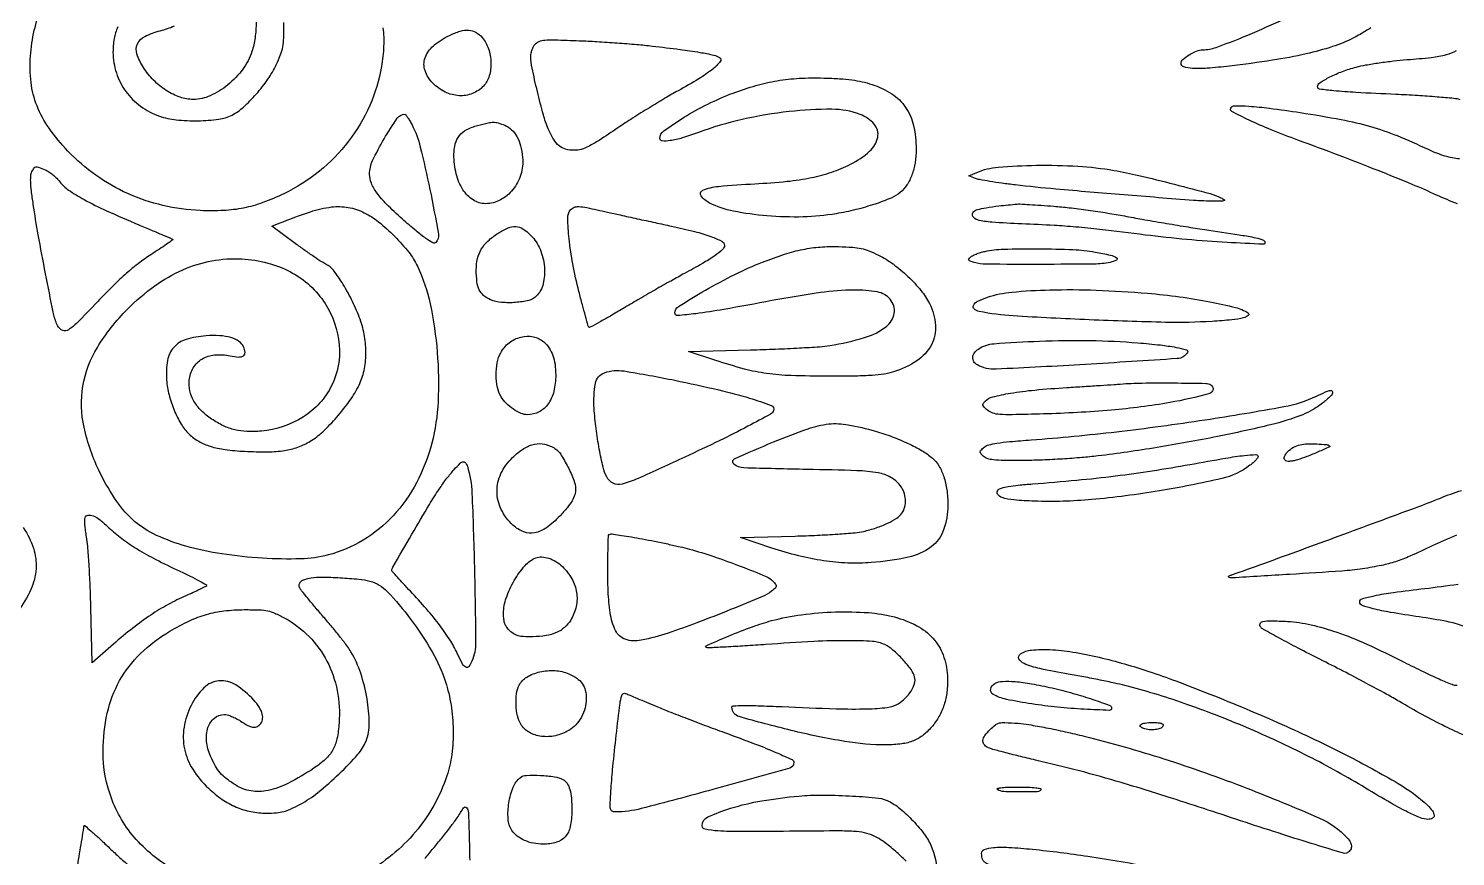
# Model space of a CAD drawing. Header units: inches. Extents: x 0 to 5940, y 0 to 4205.
# Drawn here: x 5513.54 to 5554.79, y 759.13 to 783.06 of the extents above; entities that cross this region are included whole.
import ezdxf

# ---------------------------------------------------------------- set-up
doc = ezdxf.new("R2010")
doc.units = ezdxf.units.IN
doc.header["$LTSCALE"] = 50
doc.header["$MEASUREMENT"] = 0
doc.layers.get('0').update_dxf_attribs({"color": 1})

# ---------------------------------------------------------------- blocks, each defined once
blk = doc.blocks.new('JACZ-COO-GE-001-CAR-LOGO-R00')
at = {"color": 8}
for points in [[(6795.17, 3149.34, 0.006628), (6687.48, 3223.39, 0.008177), (6585.07, 3289.43, 0.015344), (6502.35, 3337.42, 0.004765), (6375.2, 3404.5, 0.004941), (6242.78, 3471.12, 0.0103), (6138.07, 3519.85, -0.003782), (6111.38, 3531.85, -0.003657)], [(6256.98, 3167.7, -0.042407), (6257.25, 3160.35, -0.030142), (6256.36, 3152.15, -0.062019), (6251.62, 3136.38, -0.059513), (6243.1, 3122.02, -0.058902), (6231.35, 3109.94, -0.058405), (6217.07, 3100.89, -0.024682), (6208.53, 3097.3, -0.037784), (6200.8, 3095.12, -0.03738), (6192.77, 3094.13, -0.023504), (6183.3, 3094.11, -0.045944), (6168.28, 3096.18, -0.048488), (6154.17, 3100.94, -0.048776), (6141.32, 3108.31, -0.047575), (6130.01, 3118.07, -0.037655), (6122.45, 3127.28, -0.059096), (6117.59, 3136.29, -0.062974), (6115.17, 3145.75, -0.050183), (6114.91, 3156.29, -0.036997), (6116.48, 3166.73, -0.047494), (6119.53, 3175.96, -0.048666)], [(6205.84, 3170, -0.033709), (6205.43, 3163.67, -0.047221), (6204.16, 3158.16, -0.079222), (6200.47, 3151.04, -0.062367), (6194.47, 3144.75, -0.064753), (6187.4, 3140.36, -0.106927), (6180.55, 3138.88, -0.085052), (6175.23, 3139.79, -0.057279), (6169.68, 3142.5, -0.05401), (6164.55, 3146.62, -0.05544), (6160.46, 3151.71, -0.060442), (6157.84, 3157.21, -0.190111), (6158.05, 3161.22, -0.174394), (6160.99, 3164.24, -0.049653), (6167.23, 3166.54, 0.038295), (6172.91, 3168.49, 0.134356)], [(6150.11, 3168.07, 0.063055), (6148.65, 3163.36, 0.04583), (6148.19, 3157.88, 0.076861), (6149.55, 3149.56, 0.078707), (6153.35, 3142.12, 0.07803), (6159.3, 3136.17, 0.073695), (6166.9, 3132.18, 0.058124), (6173.66, 3130.67, 0.029445), (6182.39, 3130.28, 0.028816), (6190.78, 3130.89, 0.089259), (6196.17, 3132.6, 0.062528), (6200.75, 3135.81, 0.028635), (6205.87, 3141.01, 0.028285), (6210.6, 3147.04, 0.041142), (6213.98, 3152.88, 0.018467), (6215.73, 3156.93, 0.047553), (6216.59, 3160, 0.037057), (6216.97, 3163.59, 0.007804), (6217.07, 3169.9, 0.007734)], [(6689.96, 3096.82, -0.016873), (6681.54, 3100.34, 0.009432), (6671.63, 3104.66, 0.003793), (6657.94, 3110.21, 0.003547), (6642.19, 3116.31, 0.003109), (6625.65, 3122.47, -0.008643), (6614.79, 3126.66, -0.014938), (6605.94, 3130.55, -0.008849), (6599.01, 3134.01, -0.409406), (6598.57, 3135.38, -0.283292), (6600.11, 3136.33, -0.016622), (6605.85, 3136.16, -0.016608), (6614.17, 3135.35, -0.005221), (6626.57, 3133.6, -0.009055), (6643.11, 3130.77, -0.023215), (6654.92, 3127.96, -0.026246), (6665.56, 3124.29, -0.014819), (6678.05, 3118.8, 0.01806), (6681.42, 3117.34, 0.021377), (6684.71, 3116.22, 0.022965), (6687.83, 3115.45, 0.030609), (6690.73, 3115.06, 0.014325)], [(6691.02, 3138.78, 0.044108), (6688.44, 3139.26, 0.003821), (6681.77, 3139.85, 0.005007), (6673.78, 3140.42, 0.003867), (6665.07, 3140.88, -0.002123), (6648.96, 3141.68, -0.010921), (6640.05, 3142.35, -0.010571), (6634.38, 3143.03, -0.373848), (6633.57, 3143.96, -0.254677), (6634.46, 3145.6, -0.025106), (6638.49, 3147.92, -0.028857), (6643.6, 3150.17, -0.026324), (6649.09, 3151.9, -0.018936), (6653.02, 3152.76, -0.007813), (6658.4, 3153.63, -0.007717), (6664.2, 3154.39, -0.00984), (6669.57, 3154.9, 0.00917), (6679.45, 3155.82, 0.03636), (6685.45, 3156.94, 0.059306), (6689.56, 3158.56, 0.072976)], [(6655.05, 3167.71, -0.004165), (6650.74, 3165.09, -0.017264), (6648.07, 3163.63, -0.038772), (6639.57, 3160.14, -0.022424), (6628.9, 3157.21, -0.017703), (6615.42, 3154.66, -0.008656), (6598.09, 3152.31, -0.009593), (6588.99, 3151.41, -0.034185), (6583.15, 3151.35, -0.060266), (6579.64, 3151.98, -0.329243), (6578.57, 3153.44, -0.217258), (6579.26, 3154.96, -0.039356), (6581.82, 3156.85, -0.041832), (6584.82, 3158.38, -0.097508), (6587.28, 3158.87, 0.08636), (6592.65, 3159.82, 0.011117), (6603.57, 3164.04, 0.010012), (6618.65, 3170.6, 0.003649)], [(6112.05, 2966.39, -0.069671), (6116.13, 2958.07, -0.095931), (6117.17, 2949.82, -0.090658), (6115.07, 2941.44, -0.056145), (6109.84, 2932.7, -0.034486)], [(6692.96, 2882.54, -0.00741), (6684.89, 2886.35, -0.010793), (6675.74, 2891.08, -0.009987), (6666.57, 2896.31, 0.009837), (6661.45, 2899.24, 0.002654), (6653.23, 2903.67, 0.002686), (6643.84, 2908.6, 0.002781), (6634.5, 2913.37, -0.002979), (6625.75, 2917.84, -0.004461), (6618.18, 2921.86, -0.001935), (6611.76, 2925.37, -0.093704), (6610.63, 2926.3, -0.272735), (6610.42, 2927.66, -0.251956), (6611.5, 2928.58, -0.058943), (6614.84, 2928.89, -0.0095), (6621.39, 2928.61, -0.039476), (6630.95, 2927.25, -0.028849), (6641.27, 2924.3, -0.022848), (6653.35, 2919.47, -0.010898), (6668.42, 2912.21, 0.005249), (6676.15, 2908.38, 0.009426), (6682.59, 2905.42, 0.00776), (6687.72, 2903.28, 0.095464), (6689.79, 2902.88, 0.069622)], [(6692.27, 2926.67, 0.046063), (6685.76, 2928.54, 0.010711), (6674.54, 2930.44, -0.004884), (6662.92, 2932.27, -0.019654), (6655.89, 2933.73, -0.02581), (6651.52, 2935.06, -0.315729), (6650.57, 2936.42, -0.330311), (6651.56, 2937.75, -0.022357), (6656.4, 2938.98, -0.018143), (6664.1, 2940.3, -0.004517), (6676.76, 2941.87, 0.007676), (6690.18, 2943.63, 0.039667)], [(6689.53, 2963.32, 0.014762), (6679.72, 2959.01, -0.006859), (6670.78, 2954.9, -0.024929), (6664.94, 2952.66, -0.029061), (6659.37, 2951.19, -0.011951), (6651.69, 2949.82, -0.02111), (6643.37, 2948.9, -0.001874), (6622.32, 2947.54, -0.000322), (6598.99, 2946.13, -0.1791), (6597.68, 2946.53, -0.365838), (6597.64, 2946.69, -0.108334), (6597.81, 2946.88, -0.056057), (6598.17, 2947.1, -0.026454), (6598.68, 2947.31, 0.005469), (6611.9, 2951.96, 0.000595), (6642.22, 2963.07, 0.000472), (6673.03, 2974.42, 0.008059), (6683.08, 2978.32, -0.017873), (6691.48, 2981.39, -0.049984)], [(6175.43, 2827.13, -0.088378), (6158.41, 2839.81, -0.096679), (6147.85, 2856.61, -0.093112), (6144.19, 2876.38, -0.054138), (6145.9, 2891.69, -0.072403), (6150.87, 2904.75, -0.073837), (6159.26, 2915.65, -0.059108), (6171.07, 2924.63, -0.022263), (6179.02, 2928.84, -0.039921), (6185.93, 2931.46, -0.042049), (6192.91, 2932.87, -0.027978), (6201.07, 2933.35, -0.007875), (6207.26, 2933.27, -0.044163), (6210.54, 2932.88, -0.055853), (6213.36, 2931.96, -0.017144), (6217.38, 2929.96, -0.074502), (6227.19, 2922.57, -0.074694), (6234.39, 2912.64, -0.072532), (6238.51, 2900.76, -0.064363), (6239.29, 2887.69, -0.033807), (6238.43, 2881.35, -0.076674), (6236.74, 2876.83, -0.079833), (6233.82, 2873.14, -0.039131), (6229.09, 2869.44, -0.027098), (6218.85, 2863.41, -0.067165), (6210.67, 2860.49, -0.093356), (6203.77, 2860.33, -0.102071), (6197.52, 2862.73, -0.021464), (6193.82, 2865.33, -0.050554), (6191.37, 2867.64, -0.05138), (6189.46, 2870.37, -0.022816), (6187.5, 2874.31, -0.077456), (6185.89, 2880.3, -0.106081), (6186.47, 2885.83, -0.138014), (6189.04, 2889.67, -0.178544), (6192.98, 2891.13, -0.069798), (6194.26, 2890.95, -0.025273), (6195.99, 2890.36, -0.024483), (6197.85, 2889.51, -0.026727), (6199.56, 2888.5, 0.019988), (6202.49, 2886.73, 0.081222), (6204.45, 2886.03, 0.136722), (6205.97, 2886.17, 0.105985), (6207.37, 2887.08, 0.144984), (6208.39, 2888.95, 0.114452), (6208.34, 2891.27, 0.081884), (6207.17, 2893.97, 0.040411), (6204.89, 2896.95, 0.069157), (6197.65, 2903.02, 0.162567), (6190.88, 2904.66, 0.175083), (6184.82, 2901.87, 0.082524), (6179.69, 2894.81, 0.074612), (6176.81, 2885.95, 0.092927), (6176.98, 2877.31, 0.089525), (6180.31, 2869.08, 0.064212), (6186.64, 2861.41, 0.037218), (6192.2, 2856.94, 0.049897), (6197.86, 2853.82, 0.052637), (6203.77, 2852, 0.04909), (6210.07, 2851.4, 0.017459), (6214.11, 2851.55, 0.045444), (6216.98, 2852.02, 0.044157), (6219.76, 2853.01, 0.015726), (6223.54, 2854.9, 0.046662), (6230.78, 2859.71, 0.021216), (6239.32, 2867.25, 0.019365), (6246.9, 2875.11, 0.09113), (6250.15, 2880.44, 0.094059), (6251.43, 2887.62, 0.03928), (6250.56, 2897.45, 0.038353), (6248, 2907.71, 0.052291), (6244.08, 2916.38, 0.028362), (6242.65, 2918.53, 0.005892), (6239.88, 2922.14, 0.00617), (6236.55, 2926.26, 0.005788), (6233.06, 2930.38, -0.002848), (6229.67, 2934.33, -0.003904), (6226.68, 2937.92, -0.002543), (6224.2, 2940.97, -0.045589), (6223.5, 2942.02, -0.152812), (6223.23, 2943.43, -0.181724), (6223.84, 2944.63, -0.107274), (6225.45, 2945.56, -0.037187), (6228.07, 2946.2, -0.046287), (6232.27, 2946.5, -0.009368), (6239.75, 2946.2, -0.009736), (6247.24, 2945.62, -0.040011), (6251.71, 2944.82, -0.139779), (6258.71, 2940.67, -0.028519), (6268.1, 2929.55, -0.030823), (6276.76, 2916.4, -0.051046), (6282.16, 2904.27, -0.040704), (6284.39, 2894.96, -0.03479), (6285.24, 2884.9, -0.035448), (6284.69, 2875.05, -0.048212), (6282.72, 2866.38, -0.096082), (6270.08, 2843.84, -0.090841), (6249.72, 2827.14, -0.089402)], [(6467.74, 2832.04, 0.015458), (6463.44, 2836.06, 0.02196), (6458.66, 2839.9, 0.049905), (6454.68, 2842.25, 0.056777), (6451, 2843.46, 0.038241), (6446.62, 2844.04, 0.014751), (6439.26, 2844.21, 0.00132), (6420.77, 2844.06, -0.002239), (6401.28, 2843.94, -0.016392), (6391.96, 2844.22, -0.029866), (6386.76, 2844.87, -0.361556), (6385.57, 2846.3, -0.292689), (6387.83, 2849.83, -0.033558), (6397.05, 2853.35, -0.032097), (6409.65, 2856.35, -0.020607), (6424.57, 2858.27, -0.022464), (6433.62, 2858.65, -0.011939), (6444.83, 2858.35, -0.009225), (6455.43, 2857.61, -0.077505), (6460.07, 2856.47, -0.07097), (6464.62, 2853.75, -0.028731), (6469.97, 2848.88, -0.028871), (6474.8, 2843.35, -0.060629), (6477.72, 2838.46, -0.106015), (6480.17, 2826.8, -0.109129)], [(6273.85, 2833.05, -0.002018), (6277.26, 2837.19, 0.004809), (6280.67, 2841.36, 0.005281), (6283.88, 2845.47, 0.004946), (6286.56, 2849.04, 0.026402), (6287.9, 2851.07, -0.010508), (6289.14, 2853.11, -0.10697), (6289.83, 2853.81, -0.321964), (6290.4, 2853.78, -0.097596), (6291, 2853.08, -0.118768), (6291.39, 2851.69, -0.001661), (6291.69, 2842.89, -0.004451), (6291.91, 2832.5, -0.00271)], [(6133.25, 2826.17, 0.000491), (6134.96, 2836.46, 0.000082), (6136.46, 2845.56, 0.028916), (6136.53, 2846.25, -0.62122), (6136.79, 2846.37, -0.003506), (6139.43, 2844.11, -0.00812), (6142.59, 2841.28, -0.004565), (6146.33, 2837.75, 0.006896), (6150.43, 2833.92, 0.006711), (6154.67, 2830.18, 0.006641)]]:
    blk.add_lwpolyline(points, format="xyb", dxfattribs=at)
for points in [[(6296.94, 3163.85, -0.093772), (6299.5, 3159.3, -0.074865), (6300.49, 3153.74, -0.077686), (6299.79, 3148.35, -0.118215), (6297.46, 3144.26, -0.11117), (6293.01, 3141.25, -0.108403), (6287.64, 3140.39, -0.10022), (6282.08, 3141.86, -0.082102), (6277.06, 3145.45, -0.11322), (6273.92, 3150.47, -0.1689), (6273.92, 3155.6, -0.134515), (6277.27, 3160.47, -0.062512), (6283.76, 3164.69, -0.03887), (6288.1, 3166.39, -0.090111), (6291.57, 3166.8, -0.114026), (6294.43, 3165.94, -0.088645)], [(6365.57, 3160.39, -0.003771), (6376.7, 3159.03, -0.00995), (6384.64, 3157.84, -0.010375), (6390.31, 3156.75, -0.09423), (6392.62, 3155.78, -0.444121), (6392.87, 3154.11, -0.0521), (6389.85, 3151.12, -0.032108), (6384.23, 3147.19, -0.011909), (6375.87, 3142.36, 0.009056), (6370.78, 3139.46, 0.00425), (6364.3, 3135.54, 0.00421), (6357.58, 3131.32, 0.005902), (6351.65, 3127.42, -0.004423), (6344.02, 3122.38, -0.02542), (6339.83, 3119.96, -0.048937), (6336.84, 3118.77, -0.069642), (6334, 3118.38, -0.065632), (6330.54, 3118.84, -0.108674), (6327.93, 3120.19, -0.086884), (6325.76, 3122.75, -0.030691), (6323.58, 3127.07, -0.034109), (6321.6, 3132.71, -0.008673), (6319.18, 3142.09, -0.007706), (6317.08, 3151.49, -0.050356), (6316.58, 3156.3, -0.050823), (6316.7, 3157.56, -0.035643), (6317.09, 3158.94, -0.036078), (6317.65, 3160.22, -0.060528), (6318.32, 3161.18, -0.121677), (6319.9, 3162.27, -0.070496), (6322.17, 3162.77, -0.026046), (6326.2, 3162.86, -0.002467), (6336.07, 3162.54, -0.005268), (6343.18, 3162.2, -0.003487), (6351.34, 3161.66, -0.003509), (6359.25, 3161.03, -0.006808)], [(6454.07, 3144.91, -0.067913), (6462.02, 3141.11, -0.098287), (6467.56, 3135.67, -0.093844), (6470.76, 3128.32, -0.057157), (6471.79, 3118.88, -0.037006), (6471.36, 3113.36, -0.049232), (6470.11, 3108.5, -0.055373), (6468.1, 3104.46, -0.075227), (6465.42, 3101.41, -0.07574), (6461.76, 3099.17, -0.019265), (6455.24, 3096.73, -0.019261), (6447.51, 3094.49, -0.018814), (6439.57, 3092.84, -0.03558), (6426.25, 3091.55, -0.027511), (6411.66, 3091.98, -0.028109), (6398.19, 3093.88, -0.065553), (6388.57, 3097.16, -0.12272), (6385.19, 3100.02, -0.480954), (6385.83, 3102.28, -0.078241), (6392.18, 3103.87, -0.009135), (6406.83, 3104.91, 0.011761), (6419.78, 3105.89, 0.025454), (6429.64, 3107.38, 0.031665), (6437.79, 3109.59, 0.034925), (6445.33, 3112.76, 0.063581), (6453.05, 3117.98, 0.166322), (6456.33, 3123.71, 0.233834), (6454.9, 3128.92, 0.120542), (6449.19, 3132.84, 0.090224), (6437.9, 3134.92, 0.028409), (6420.68, 3133.98, 0.02799), (6401.68, 3130.77, 0.032254), (6384.07, 3125.56, -0.014248), (6377.59, 3123.38, -0.035594), (6372.72, 3122.27, -0.05517), (6369.53, 3122.14, -0.394569), (6368.57, 3123.17, -0.2406), (6370.13, 3126.22, -0.017932), (6378.12, 3131.57, -0.023755), (6387.88, 3137, -0.024113), (6398.07, 3141.44, -0.021503), (6407.23, 3144.48, -0.028176), (6415.83, 3146.41, -0.027851), (6424.67, 3147.38, -0.020269), (6434.57, 3147.5, -0.008182), (6440.98, 3147.22, -0.017866), (6445.88, 3146.74, -0.021958), (6450.03, 3146.01, -0.022515)], [(6268.67, 3128.69, -0.057062), (6272.02, 3119.71, -0.010851), (6275.87, 3102.65, -0.004992), (6279.35, 3084.64, -0.246246), (6278.29, 3081.27, -0.333097), (6277.12, 3081.1, -0.027201), (6274.3, 3082.85, -0.022265), (6270.33, 3085.89, -0.006986), (6264.66, 3090.79, -0.014513), (6258.44, 3096.65, -0.039442), (6254.52, 3101.24, -0.057506), (6252.31, 3105.15, -0.101012), (6251.58, 3108.78, -0.109399), (6252.81, 3114.23, -0.022809), (6257.42, 3122.97, -0.017595), (6262.71, 3131.28, -0.247217), (6265.74, 3132.88, -0.22722), (6266.15, 3132.68, -0.016689), (6266.92, 3131.65, -0.020627), (6267.79, 3130.3, -0.014026)], [(6306.04, 3128.46, -0.089617), (6308.81, 3126.66, -0.077759), (6310.94, 3123.93, -0.064844), (6312.41, 3120.22, -0.038388), (6313.23, 3115.52, -0.09669), (6312.55, 3108.67, -0.096448), (6309.35, 3102.57, -0.10205), (6304.28, 3098.37, -0.122722), (6298.29, 3096.88, -0.14629), (6293.31, 3098.37, -0.105124), (6289.19, 3102.52, -0.084511), (6286.48, 3108.89, -0.058456), (6285.57, 3116.69, -0.06322), (6286.12, 3121.06, -0.107989), (6287.77, 3124.32, -0.103032), (6290.7, 3126.7, -0.053824), (6295.1, 3128.41, -0.008657), (6299.31, 3129.46, -0.055889), (6301.47, 3129.71, -0.076425), (6303.35, 3129.43, -0.023736)], [(6120.87, 3110.53, -0.04836), (6122.3, 3109.76, -0.024742), (6123.94, 3108.54, -0.024333), (6125.52, 3107.11, -0.033479), (6126.78, 3105.67, 0.081496), (6130.26, 3102.38, 0.024078), (6136.55, 3098.56, 0.018069), (6145.64, 3094.04, 0.006954), (6158.55, 3088.41, -0.000909), (6163.74, 3086.22, -0.001463), (6168.15, 3084.33, -0.000228), (6172.06, 3082.65, -0.094643), (6172.3, 3082.48, -0.465591), (6172.28, 3082.29, -0.001166), (6169.8, 3080.56, -0.005329), (6166.91, 3078.59, -0.003162), (6163.42, 3076.3, 0.018887), (6158.42, 3072.78, 0.017875), (6153.6, 3068.83, 0.014941), (6148.36, 3063.94, 0.007516), (6142.04, 3057.48, -0.005883), (6133.43, 3048.62, -0.074223), (6129.71, 3045.85, -0.295608), (6127.37, 3046.05, -0.136334), (6125.46, 3048.6, -0.042238), (6124.1, 3053.22, -0.002136), (6121.02, 3068.62, -0.003839), (6118.07, 3084.35, -0.008078), (6116.07, 3096.61, -0.006094), (6115.33, 3102.12, -0.020292), (6115.03, 3105.76, -0.02998), (6115.08, 3108.27, -0.103263), (6115.54, 3109.81, -0.029099), (6116.45, 3111.3, -0.210653), (6117.15, 3111.73, -0.124809), (6118.14, 3111.62, -0.00792)], [(6551.49, 3110.29, -0.014758), (6561.49, 3108.26, -0.005027), (6575.87, 3104.73, -0.002894), (6590.29, 3100.96, -0.056218), (6594.57, 3099.28, -0.017171), (6596, 3098.46, -0.575965), (6595.99, 3098.14, -0.119687), (6595.31, 3097.96, -0.002945), (6592.05, 3097.92, -0.021196), (6583.51, 3098.21, -0.001051), (6555.47, 3100.43, -0.001757), (6528.07, 3102.75, -0.007444), (6511.69, 3104.44, -0.00501), (6506.38, 3105.12, -0.006315), (6501.47, 3105.87, -0.005109), (6497.38, 3106.58, -0.049348), (6495.69, 3107.07), (6493.07, 3108.12), (6496.25, 3109.48, -0.080011), (6504.82, 3111.59, -0.016927), (6520.24, 3112.34, -0.018512), (6536.99, 3111.97, -0.027952)], [(6249.46, 3093.25, -0.054392), (6255.22, 3089.54, -0.027359), (6261.65, 3083.74, -0.027349), (6267.37, 3077.31, -0.057685), (6270.9, 3071.65, -0.058571), (6276.01, 3056.49, -0.031909), (6278.83, 3037.02, -0.031767), (6279.16, 3017.09, -0.052214), (6276.63, 3000.44, -0.056554), (6270.45, 2984.45, -0.066577), (6261.1, 2971.19, -0.069869), (6249.03, 2961.35, -0.07254), (6234.87, 2955.37, -0.056965), (6223.83, 2953.8, -0.02231), (6208.44, 2954.07, -0.02215), (6192.06, 2955.82, -0.030423), (6177.59, 2958.93, -0.039808), (6165.74, 2963.27, -0.068715), (6156.91, 2968.92, -0.066527), (6149.76, 2976.88, -0.035037), (6143.03, 2988.38, -0.059881), (6136.52, 3006.8, -0.0966), (6136.07, 3023.38, -0.096185), (6141.89, 3038.96, -0.058941), (6154.05, 3054.42, -0.039617), (6165.02, 3063.8, -0.053617), (6176.33, 3070.29, -0.057994), (6188.01, 3073.87, -0.059801), (6200.07, 3074.63, -0.049265), (6210.52, 3072.99, -0.059422), (6219.76, 3069.38, -0.062447), (6227.53, 3063.88, -0.064183), (6233.62, 3056.68, -0.121445), (6239.36, 3040.04, -0.139087), (6236.25, 3023.54, -0.137634), (6224.9, 3011.01, -0.117943), (6208, 3005.29, -0.031235), (6202.16, 3005.12, -0.051075), (6197.27, 3005.78, -0.052691), (6192.71, 3007.41, -0.035841), (6187.93, 3010.14, -0.04758), (6183.76, 3013.56, -0.066474), (6180.81, 3017.38, -0.074222), (6179.19, 3021.49, -0.08168), (6178.92, 3025.75, -0.106794), (6180.54, 3030.78, -0.127958), (6184.03, 3034.32, -0.113808), (6189.15, 3035.97, -0.072819), (6195.42, 3035.58, 0.03585), (6198.84, 3035.12, 0.16658), (6200.74, 3035.64, 0.269118), (6201.39, 3037, 0.087598), (6200.81, 3039.25, 0.141446), (6198.94, 3041.43, 0.074703), (6195.69, 3042.93, 0.056857), (6191.21, 3043.7, 0.031811), (6185.67, 3043.65, 0.0551), (6177.64, 3042.18, 0.138798), (6172.67, 3039.01, 0.142005), (6170.17, 3033.77, 0.058743), (6169.8, 3025.84, 0.044984), (6170.78, 3019.85, 0.036098), (6172.86, 3013.65, 0.037163), (6175.68, 3008.09, 0.064304), (6178.91, 3004.03, 0.063943), (6182.75, 3001.16, 0.053718), (6187.41, 2999.15, 0.042346), (6193.37, 2997.85, 0.019972), (6201.23, 2997.14, 0.014054), (6210.59, 2996.93, 0.036571), (6217.31, 2997.46, 0.048318), (6222.68, 2998.82, 0.048881), (6227.67, 3001.19, 0.054045), (6232.69, 3004.99, 0.024687), (6238.39, 3010.92, 0.024609), (6243.64, 3017.6, 0.040217), (6247.32, 3023.79, 0.062565), (6249.33, 3029.63, 0.047647), (6250.09, 3036.36, 0.045588), (6249.56, 3043.43, 0.045548), (6247.75, 3050.3, 0.026346), (6244.73, 3057.42, 0.02463), (6240.92, 3064.36, 0.023313), (6237.04, 3070.04, 0.120106), (6234.11, 3072.44, -0.031481), (6232.39, 3073.4, -0.005093), (6229.2, 3075.51, -0.005604), (6225.48, 3078.08, -0.004902), (6221.65, 3080.85), (6212.23, 3087.8), (6215.15, 3088.98, -0.01475), (6227.72, 3093.61, -0.050083), (6236.23, 3095.55, -0.074643), (6242.97, 3095.38, -0.072161)], [(6347.39, 3093.48, 0.001227), (6352.55, 3092.33, 0.000537), (6359.39, 3090.84, 0.000532), (6366.66, 3089.26, 0.000712), (6373.26, 3087.85, -0.009929), (6382.54, 3085.69, -0.025383), (6389.14, 3083.65, -0.029753), (6393.54, 3081.74, -0.282552), (6394.57, 3080.07, -0.216347), (6393.83, 3078.43, -0.026446), (6390.65, 3075.93, -0.022259), (6385.74, 3072.8, -0.008082), (6378.53, 3068.79, 0.00442), (6373.19, 3065.87, 0.002251), (6366.52, 3062.11, 0.002236), (6359.69, 3058.17, 0.003348), (6353.75, 3054.67, -0.003978), (6348.61, 3051.64, -0.006522), (6344.21, 3049.16, -0.001753), (6340.38, 3047.1, -0.330513), (6339.96, 3047.16, -0.127678), (6339.7, 3047.59, -0.000986), (6338.58, 3051.57, -0.003552), (6337.33, 3056.16, -0.002264), (6335.93, 3061.51, -0.015687), (6333.46, 3072.61, -0.021262), (6331.98, 3082.77, -0.018385), (6331.43, 3091.1, -0.182394), (6332.55, 3094.36, -0.125173), (6334.01, 3095.42, -0.110281), (6335.87, 3095.72, -0.037349), (6339.11, 3095.29, -0.003105)], [(6527.29, 3095.87, -0.010029), (6533.45, 3095.27, -0.005194), (6541.11, 3094.29, -0.005161), (6548.98, 3093.13, -0.00781), (6555.79, 3091.94, 0.003459), (6562.86, 3090.63, 0.001878), (6571.58, 3089.13, 0.00187), (6580.45, 3087.66, 0.002959), (6588.07, 3086.47, -0.001198), (6601.95, 3084.37, -0.011579), (6607.82, 3083.32, -0.023211), (6611.05, 3082.51, -0.183272), (6612.25, 3081.59, -0.601694), (6611.64, 3080.55, -0.003259), (6597.12, 3081.26, -0.008949), (6580.92, 3082.45, -0.007888), (6564.07, 3084.26, 0.001189), (6545.75, 3086.47, 0.006954), (6536.09, 3087.48, 0.008912), (6527.44, 3088.11, 0.002758), (6514.39, 3088.75, -0.006225), (6502.3, 3089.42, -0.044375), (6496.52, 3090.34, -0.204621), (6494.64, 3091.76, -0.337827), (6494.9, 3093.63, -0.134941), (6496.41, 3094.49, -0.01873), (6499.96, 3095.26, -0.01582), (6505.11, 3095.99, -0.005506), (6512.57, 3096.74, -0.035646), (6513.62, 3096.76, -0.001382), (6517.51, 3096.54, -0.002458), (6522.12, 3096.24, -0.001731)], [(6316.57, 3084.12, -0.098983), (6320.26, 3078.58, -0.075536), (6322, 3071.48, -0.079696), (6321.51, 3064.58, -0.140022), (6318.76, 3059.62, -0.137843), (6315.74, 3057.93, -0.040338), (6310.43, 3057.09, -0.040966), (6304.75, 3057.12, -0.077209), (6300.31, 3058.21, -0.074451), (6297.54, 3059.89, -0.108197), (6295.79, 3062.14, -0.082731), (6294.85, 3065.37, -0.029308), (6294.57, 3070.19, -0.055541), (6295.08, 3074.74, -0.077924), (6296.59, 3078.54, -0.073769), (6299.26, 3081.83, -0.044368), (6303.26, 3084.9, -0.036433), (6307.46, 3087.15, -0.120142), (6310.53, 3087.71, -0.133199), (6313.33, 3086.77, -0.049278)], [(6456.68, 3076.15, -0.045549), (6462.5, 3072.59, -0.030036), (6468.51, 3067.53, -0.030312), (6473.74, 3061.92, -0.055285), (6477.17, 3056.68, -0.099645), (6479.59, 3047.93, -0.140095), (6477.94, 3040.04, -0.125435), (6472.14, 3033.62, -0.071676), (6462.63, 3029.1, -0.037395), (6458.83, 3028.23, -0.021229), (6454.13, 3027.72, -0.01316), (6447.44, 3027.45, -0.003349), (6436.57, 3027.38, -0.008025), (6421.45, 3027.62, -0.02672), (6411.56, 3028.47, -0.030989), (6402.6, 3030.29, -0.013878), (6391.07, 3033.74), (6380.07, 3037.37), (6405.07, 3037.99, 0.00351), (6415.15, 3038.31, 0.004026), (6424.78, 3038.77, 0.003634), (6432.94, 3039.28, 0.022986), (6437.07, 3039.76, 0.031672), (6451.04, 3042.95, 0.091925), (6459.84, 3047.44, 0.19453), (6462.96, 3052.73, 0.218058), (6461.32, 3058.38, 0.171362), (6456.19, 3061.31, 0.048127), (6446.86, 3062.1, 0.032523), (6433.23, 3061.05, 0.011113), (6413.66, 3057.82, -0.002696), (6394.28, 3054.27, -0.012412), (6382.99, 3052.56, -0.012548), (6375.7, 3051.82, -0.436556), (6374.57, 3052.87, -0.259069), (6376.01, 3055.47, -0.008016), (6386.87, 3061.99, -0.015882), (6398.78, 3068.39, -0.021729), (6409.91, 3073.33, -0.015065), (6418.8, 3076.52, -0.028203), (6426.19, 3078.46, -0.031655), (6433.15, 3079.43, -0.02594), (6440.65, 3079.6, -0.010105), (6446.18, 3079.33, -0.035704), (6449.7, 3078.83, -0.042433), (6452.79, 3077.88, -0.018912)], [(6543.96, 3077.4, -0.010417), (6550.1, 3076.17, -0.097764), (6552.56, 3075.1, -0.566932), (6552.49, 3074.12, -0.068064), (6549.95, 3073.24, -0.047195), (6543.46, 3072.55, -0.002346), (6522.01, 3072.44, -0.001809), (6500.12, 3072.49, -0.066327), (6495.16, 3073.19, -0.01569), (6493.58, 3073.68, -0.159125), (6493.04, 3074.09, -0.307251), (6493.03, 3074.59, -0.054019), (6493.66, 3075.35, -0.077184), (6494.5, 3075.94, -0.02089), (6495.98, 3076.6, -0.020627), (6497.74, 3077.21, -0.020076), (6499.57, 3077.69, -0.046896), (6506.94, 3078.58, -0.008162), (6520.98, 3078.72, -0.008948), (6535.13, 3078.37, -0.033546)], [(6565.07, 3060.8, -0.012989), (6577.9, 3059.4, -0.014482), (6590.18, 3057.38, -0.013377), (6600.49, 3055.08, -0.079735), (6605.54, 3052.92, -0.500815), (6605.62, 3051.85, -0.122066), (6603.76, 3050.89, -0.034558), (6598.97, 3050.09, -0.008653), (6591.07, 3049.47, -0.02095), (6572.33, 3049.09, -0.005161), (6541.55, 3050.09, -0.004237), (6510.87, 3051.67, -0.036382), (6497.26, 3053.48, -0.117582), (6495.13, 3054.48, -0.371054), (6494.86, 3055.91, -0.148295), (6496.67, 3057.6, -0.034198), (6500.57, 3059.21, -0.05728), (6510.38, 3061.27, -0.016967), (6525.72, 3062.17, -0.015578), (6544.32, 3062.05, -0.011196)], [(6321.8, 3041.17, -0.060099), (6323.97, 3038.67, -0.062626), (6325.45, 3035.76, -0.05462), (6326.29, 3032.24, -0.031682), (6326.57, 3027.89, -0.057776), (6325.8, 3021.29, -0.096235), (6323.52, 3016.2, -0.118348), (6319.9, 3013.02, -0.122276), (6315.27, 3011.88, -0.101166), (6312.63, 3012.43, -0.04737), (6309.55, 3014.11, -0.045824), (6306.66, 3016.47, -0.061522), (6304.56, 3019.12, -0.086598), (6303.08, 3022.89, -0.048173), (6302.56, 3027.81, -0.047831), (6302.99, 3032.81, -0.077792), (6304.4, 3036.82, -0.105176), (6307.8, 3040.85, -0.103873), (6312.57, 3043.16, -0.110965), (6317.6, 3043.28, -0.135538)], [(6561.17, 3040.84, -0.007515), (6570.22, 3039.97, -0.02059), (6576.57, 3039.01, -0.023956), (6580.72, 3037.99, -0.494147), (6581.11, 3036.95, -0.241863), (6577.04, 3034.49, -0.00214), (6540.04, 3032.13, -0.003223), (6503.99, 3030.22, -0.135303), (6496.5, 3031.91, -0.130224), (6495.1, 3033.22, -0.155865), (6494.65, 3034.96, -0.138648), (6495.29, 3036.8, -0.095946), (6496.87, 3038.34, -0.126772), (6503.13, 3040.47, -0.009196), (6521.51, 3041.52, -0.013581), (6541.94, 3041.76, -0.016221)], [(6374.57, 3025.75, -0.006381), (6392.25, 3021.9, -0.017067), (6404.7, 3018.57, -0.014989), (6413.37, 3015.65, -0.396926), (6414.36, 3013.64, -0.195972), (6413.1, 3012.09, -0.003951), (6404.01, 3007.21, -0.008268), (6392.7, 3001.49, -0.004446), (6378.57, 2994.78, -0.002698), (6359.83, 2986.22, -0.04376), (6353.29, 2983.93, -0.173901), (6349.73, 2984.28, -0.164773), (6347.11, 2986.8, -0.061828), (6345.66, 2990.72, -0.012496), (6344.14, 2998.01, -0.013431), (6342.85, 3006.35, -0.014773), (6342.06, 3014.5, -0.059592), (6342.58, 3024.53, -0.273243), (6346.2, 3028.8, -0.123979), (6354.13, 3029.49, -0.01036)], [(6590.57, 3023.9, -0.646843), (6590.08, 3020.46, -0.027293), (6574.08, 3016.78, -0.021747), (6550.47, 3013.73, -0.014252), (6523.07, 3012.18, -0.00188), (6510.46, 3011.87, -0.021841), (6505.53, 3011.98, -0.060007), (6502.71, 3012.52, -0.096359), (6500.57, 3013.68, -0.01708), (6499.16, 3014.94, -0.139856), (6498.72, 3015.67, -0.213973), (6498.84, 3016.36, -0.047236), (6499.62, 3017.33, -0.138498), (6502.66, 3019.06, -0.019642), (6509.77, 3020.54, -0.017956), (6519.58, 3021.82, -0.007996), (6532.57, 3022.83, 0.000347), (6539.56, 3023.27, 0.000424), (6546.1, 3023.69, 0.000354), (6551.6, 3024.05, 0.003018), (6554.07, 3024.23, -0.01599), (6562.92, 3024.64, -0.00585), (6575.45, 3024.67, -0.001874), (6588.54, 3024.51, -0.1377)], [(6639.57, 3021.07, -0.207848), (6638.81, 3019.33, -0.023831), (6635.48, 3016.51, -0.028871), (6631.47, 3013.78, -0.041799), (6627.63, 3011.89, -0.034669), (6614.64, 3007.81, -0.008979), (6593.21, 3003.1, -0.009206), (6568.86, 2998.66, -0.010065), (6545.07, 2995.27, -0.009665), (6538.61, 2994.6, -0.00536), (6530.71, 2994.03, -0.005344), (6522.7, 2993.62, -0.008588), (6515.86, 2993.47, -0.003223), (6507.1, 2993.47, -0.023531), (6502.91, 2993.7, -0.052283), (6500.46, 2994.21, -0.12104), (6498.86, 2995.19, -0.022536), (6497.81, 2996.35, -0.198998), (6497.62, 2997, -0.180517), (6497.93, 2997.63, -0.018009), (6499.21, 2998.76, -0.106325), (6501.04, 2999.71, -0.026767), (6504.35, 3000.41, -0.016795), (6509.52, 3001.05, -0.003936), (6518.21, 3001.76, 0.010457), (6552.5, 3005.02, 0.009096), (6588.26, 3009.83, 0.006974), (6619.96, 3015.13, 0.065652), (6633.07, 3019.35, -0.00463), (6636.74, 3021.04, -0.040899), (6638.42, 3021.64, -0.16154), (6639.22, 3021.59, -0.306646)], [(6455.37, 3005.25, -0.019325), (6462.16, 3003.01, -0.020636), (6468.61, 3000.29, -0.022126), (6474.2, 2997.34, -0.042643), (6478.33, 2994.43, -0.083986), (6480.98, 2991.31, -0.054421), (6482.95, 2986.99, -0.046851), (6484.17, 2981.66, -0.03286), (6484.57, 2975.52, -0.085255), (6482.84, 2965.44, -0.147388), (6477.85, 2958.64, -0.108676), (6468.68, 2954.45, -0.034533), (6453.72, 2952.29, -0.028562), (6444.23, 2952.13, -0.026374), (6434.52, 2953.03, -0.024781), (6424.39, 2955.03, -0.019458), (6413.65, 2958.16), (6401.07, 2962.37), (6423.07, 2963, 0.004527), (6431.9, 2963.33, 0.005376), (6440.22, 2963.81, 0.004702), (6447.23, 2964.36, 0.034099), (6450.57, 2964.88, 0.024719), (6455.69, 2966.31, 0.02989), (6460.33, 2968.18, 0.032614), (6464.02, 2970.23, 0.097192), (6466.1, 2972.23, 0.09484), (6467.23, 2974.74, 0.073983), (6467.48, 2977.73, 0.071794), (6466.85, 2980.76, 0.079472), (6465.4, 2983.36, 0.098645), (6461.56, 2986.65, 0.085213), (6456.54, 2988.43, 0.034347), (6447.94, 2989.32, 0.003667), (6427.87, 2989.84, -0.002441), (6402.38, 2990.45, -0.165629), (6398.38, 2991.94, -0.558037), (6398.68, 2994.17, -0.007232), (6414.34, 3000.9, -0.012591), (6428.26, 3006.24, -0.058937), (6436.62, 3008.14, -0.072119), (6444.37, 3007.84, -0.02459)], [(6326.4, 2998.2, -0.114783), (6328.59, 2995.98, -0.020429), (6331.47, 2990.83, -0.02139), (6333.91, 2985.45, -0.096006), (6334.57, 2982.06, -0.072297), (6334.22, 2979.63, -0.058998), (6333.18, 2977.21, -0.042922), (6331.27, 2974.49, -0.016622), (6328.2, 2971.05, -0.044427), (6322.84, 2966.35, -0.110649), (6318.09, 2964.28, -0.141562), (6313.67, 2964.69, -0.094136), (6309.32, 2967.41, -0.092543), (6304.62, 2973.75, -0.112431), (6302.93, 2980.93, -0.112054), (6304.52, 2988.15, -0.091447), (6309.15, 2994.6, -0.04594), (6313.77, 2998.28, -0.094311), (6318.02, 3000.05, -0.111103), (6322.16, 2999.99, -0.081857)], [(6609.57, 2994.93, -0.170326), (6609.39, 2994.42, -0.021072), (6608.61, 2993.53, -0.022934), (6607.56, 2992.52, -0.017095), (6606.31, 2991.5, -0.106686), (6594.99, 2986.18, -0.01544), (6569.85, 2981.2, -0.018586), (6542.52, 2977.69, -0.031325), (6519.42, 2977.05, -0.01271), (6511.23, 2977.55, -0.053957), (6506.42, 2978.49, -0.182476), (6504.64, 2979.88, -0.346129), (6504.85, 2981.58, -0.130709), (6506.14, 2982.33, -0.022885), (6508.92, 2982.95, -0.018248), (6512.94, 2983.51, -0.006504), (6518.71, 2984.02, 0.004828), (6536.53, 2985.53, 0.007085), (6552.16, 2987.23, 0.007564), (6566.92, 2989.28, 0.006903), (6582.07, 2991.83, -0.002476), (6596.52, 2994.39, -0.014585), (6604.13, 2995.48, -0.020795), (6608.68, 2995.8, -0.42276)], [(6638.4, 2999.32, -0.553858), (6638.34, 2998.88, -0.003391), (6633.82, 2996.89, -0.010306), (6629.24, 2995.02, -0.018885), (6625.43, 2993.72, -0.020011), (6623.63, 2993.26, -0.044352), (6622.23, 2993.08, -0.0617), (6621.18, 2993.18, -0.144157), (6620.5, 2993.55, -0.300641), (6620.2, 2995.01, -0.098056), (6621.46, 2996.94, -0.072564), (6623.83, 2998.75, -0.073724), (6626.59, 2999.79, -0.046025), (6629.35, 3000.13, -0.017096), (6633.27, 3000.11, -0.011813), (6637.1, 2999.86, -0.153772)], [(6290.97, 2991.13, -0.063487), (6292.82, 2980.31, -0.004828), (6293.8, 2950.62, -0.003452), (6294.3, 2920.11, -0.104058), (6292.8, 2912.63, -0.060813), (6291.55, 2910.47, -0.348751), (6290.35, 2910.17, -0.165851), (6289.04, 2911.39, -0.018252), (6287.2, 2915.13, 0.035462), (6284.26, 2920.6, 0.019715), (6279.98, 2926.85, 0.017479), (6274.53, 2933.63, 0.012829), (6268.04, 2940.78, -0.003269), (6265.18, 2943.82, -0.00516), (6262.77, 2946.46, -0.001534), (6260.71, 2948.78, -0.182677), (6260.57, 2949.15, -0.13194), (6260.91, 2950.43, -0.0005), (6268.63, 2963.73, -0.002524), (6275.69, 2975.72, -0.01488), (6279.6, 2981.88, -0.012589), (6282.75, 2986.27, -0.020921), (6285.64, 2989.78, -0.019109), (6288.11, 2992.34, -0.193359), (6289.45, 2992.88, -0.15019), (6289.87, 2992.75, -0.065372), (6290.3, 2992.36, -0.056329), (6290.69, 2991.8, -0.048054)], [(6146.57, 2966.37, 0.030119), (6151.74, 2961.99, 0.022685), (6157.9, 2957.81, 0.019067), (6165.44, 2953.56, 0.010794), (6174.88, 2948.96, -0.00672), (6179.33, 2946.84, -0.011761), (6182.95, 2944.94, -0.006054), (6185.82, 2943.31, -0.517695), (6185.85, 2942.88, -0.061663), (6185.26, 2942.5, -0.002807), (6183.1, 2941.46, -0.004651), (6180.5, 2940.25, -0.003312), (6177.57, 2938.95, 0.023042), (6170.4, 2935.42, 0.021307), (6163.39, 2931.16, 0.019408), (6156.19, 2925.94, 0.013355), (6148.43, 2919.49), (6139.84, 2911.97), (6139.29, 2934.17, 0.004207), (6138.98, 2943.13, 0.004815), (6138.54, 2951.69, 0.004363), (6138.04, 2958.94, 0.027224), (6137.54, 2962.63, -0.012742), (6137.13, 2965.14, -0.015501), (6136.88, 2967.5, -0.014104), (6136.79, 2969.49, -0.096432), (6136.96, 2970.45, -0.270726), (6138.16, 2971.41, -0.137931), (6140.16, 2971.16, -0.066905), (6142.99, 2969.48, -0.023461)], [(6361.49, 2961.85, -0.005079), (6366.37, 2960.92, -0.003842), (6371.7, 2959.8, -0.003885), (6376.69, 2958.68, -0.009003), (6380.42, 2957.74, -0.015014), (6390.3, 2954.73, -0.010494), (6401.25, 2950.78, -0.006271), (6411.35, 2946.75, -0.111137), (6414.2, 2944.74, -0.023036), (6415.27, 2943.44, -0.204982), (6415.44, 2942.74, -0.173163), (6415.06, 2942.06, -0.015603), (6413.54, 2940.82, -0.06476), (6409.84, 2938.66, -0.00332), (6397, 2933.35, -0.005906), (6383.47, 2928.05, -0.009783), (6371.92, 2923.94, -0.029306), (6361.06, 2921, -0.135203), (6354.62, 2921.41, -0.199999), (6350.7, 2924.89, -0.07651), (6348.53, 2932.01, -0.02562), (6347.72, 2940.76, -0.013131), (6347.56, 2951.79, -0.004833), (6347.79, 2962.81, -0.405239), (6348.89, 2963.88, -0.03842), (6349.82, 2963.81, -0.001537), (6353.14, 2963.28, -0.002697), (6357.08, 2962.63, -0.001904)], [(6329.28, 2950.67, -0.071836), (6333.1, 2945.73, -0.090353), (6334.99, 2940.27, -0.093395), (6334.81, 2934.63, -0.082428), (6332.61, 2929.18, -0.073844), (6330.11, 2926.18, -0.078112), (6326.89, 2924.1, -0.065967), (6322.73, 2922.89, -0.035559), (6317.4, 2922.45, -0.012315), (6313.66, 2922.5, -0.052686), (6311.46, 2922.82, -0.077508), (6309.81, 2923.52, -0.048937), (6308.15, 2924.8, -0.04365), (6306.87, 2926.24, -0.072393), (6306.09, 2927.66, -0.062876), (6305.69, 2929.39, -0.025549), (6305.57, 2931.8, -0.084857), (6306.64, 2938.04, -0.046749), (6309.89, 2945.08, -0.047076), (6314.21, 2951.14, -0.122185), (6318.57, 2954.21, -0.108223), (6320.96, 2954.58, -0.064694), (6323.79, 2954.04, -0.058514), (6326.69, 2952.69, -0.054306)], [(6463.07, 2930.4, -0.05637), (6472.04, 2926.9, -0.087813), (6478.58, 2921.83, -0.0946), (6482.66, 2915.12, -0.075604), (6484.4, 2906.83, -0.037772), (6484.29, 2900.97, -0.04765), (6483.27, 2895.65, -0.050291), (6481.32, 2890.86, -0.050882), (6478.47, 2886.57, -0.050401), (6474.76, 2882.9, -0.07286), (6470.8, 2880.55, -0.065168), (6466.01, 2879.28, -0.032201), (6459.71, 2878.88, -0.041584), (6443.08, 2880.26, -0.018325), (6421.46, 2884.71, -0.009378), (6400.43, 2890.27, -0.335209), (6397.57, 2894.05, -0.399987), (6398.1, 2894.62, -0.009369), (6402.08, 2894.73, -0.011268), (6408.02, 2894.67, -0.002738), (6417.82, 2894.28, 0.00306), (6439.56, 2893.45, 0.014157), (6452.14, 2893.39, 0.022536), (6460.16, 2893.95, 0.104591), (6464.53, 2895.41, 0.062635), (6467.44, 2897.65, 0.059433), (6469.77, 2900.58, 0.065306), (6471.14, 2903.64, 0.135068), (6471.2, 2906.23, 0.099604), (6469.79, 2909.19, 0.025421), (6466.38, 2913.29, 0.026586), (6462.47, 2917.1, 0.069295), (6459.19, 2919.25, 0.094861), (6454.25, 2920.54, 0.015871), (6444.41, 2920.86, 0.013305), (6430.61, 2920.51, 0.004986), (6411.3, 2919.31, -0.002027), (6402.79, 2918.74, -0.002923), (6395.27, 2918.3, -0.001534), (6388.89, 2917.99, -0.046818), (6387.3, 2918.06, -0.75446), (6387.19, 2918.84, -0.005781), (6396.23, 2922.7, -0.010038), (6405.92, 2926.48, -0.021562), (6413.57, 2928.92, -0.034223), (6425.64, 2931.33, -0.024673), (6439.34, 2932.42, -0.025066), (6452.56, 2932.15, -0.047381)], [(6545.57, 2914.16, -0.010276), (6555.78, 2911.5, -0.011203), (6565.59, 2908.49, -0.009565), (6576.47, 2904.64, -0.00475), (6590.12, 2899.37, -0.010144), (6619.28, 2887.11, -0.013539), (6645.19, 2874.74, -0.014236), (6666.05, 2863.32, -0.055522), (6677.82, 2854.54, -0.04232), (6679.86, 2852.28, -0.154209), (6680.51, 2850.48, -0.287748), (6679.84, 2849.33, -0.122692), (6678.04, 2848.88, -0.095475), (6674.98, 2849.47, -0.020995), (6670.08, 2851.67, -0.015155), (6663.17, 2855.4, -0.004597), (6652.93, 2861.47, 0.018749), (6629.87, 2874.25, 0.016497), (6604.94, 2885.86, 0.016742), (6579.74, 2895.61, 0.021471), (6555.95, 2902.78, 0.009414), (6551.83, 2903.75, 0.003314), (6545.89, 2904.99, 0.003289), (6539.34, 2906.27, 0.003851), (6533.11, 2907.39, -0.010172), (6521.68, 2909.6, -0.047256), (6515.28, 2911.61, -0.184817), (6513.24, 2913.57, -0.37952), (6513.82, 2915.54, -0.117493), (6518.31, 2917.06, -0.033817), (6525.69, 2917.24, -0.029296), (6534.94, 2916.29, -0.01853)], [(6331.85, 2907.52, -0.051653), (6335.07, 2905.74, -0.087835), (6337.25, 2903.58, -0.092035), (6338.48, 2900.88, -0.061685), (6338.9, 2897.5, -0.065776), (6338.41, 2893.74, -0.059854), (6336.95, 2890.11, -0.060903), (6334.7, 2886.99, -0.07361), (6331.89, 2884.72, -0.078224), (6326.43, 2882.57, -0.087281), (6320.79, 2882.31, -0.097226), (6315.88, 2883.95, -0.127372), (6312.5, 2887.23, -0.084435), (6311.18, 2890.53, -0.042339), (6310.62, 2894.99, -0.042335), (6310.81, 2899.48, -0.084076), (6311.85, 2902.88, -0.144097), (6314.93, 2906.19, -0.076935), (6320.17, 2908.29, -0.071325), (6326.27, 2908.82, -0.086063)], [(6526.57, 2901.81, -0.011291), (6535.1, 2899.62, -0.013656), (6542.99, 2897.18, -0.006482), (6549.79, 2894.77, -0.314066), (6550.57, 2893.65, -0.425203), (6549.67, 2892.79, -0.00398), (6539.55, 2893.24, -0.011442), (6528.75, 2894.07, -0.012834), (6518.42, 2895.36, -0.014436), (6508.17, 2897.22, -0.075234), (6502.81, 2899.23, -0.332411), (6501.85, 2901.39, -0.219291), (6503.57, 2903.64, -0.111056), (6506.64, 2904.47, -0.03077), (6511.66, 2904.38, -0.024918), (6518.25, 2903.52, -0.012164)], [(6366.07, 2894.82, 0.005986), (6371.16, 2892.74, 0.002069), (6378.57, 2889.86, 0.002055), (6386.75, 2886.74, 0.002385), (6394.57, 2883.85, -0.003686), (6407.14, 2879.16, -0.010856), (6415.7, 2875.68, -0.007183), (6421.82, 2872.93, -0.291398), (6422.57, 2871.75, -0.335817), (6420.9, 2869.54, -0.001408), (6389.89, 2860.89, -0.004378), (6361.05, 2853.21, -0.063013), (6350.55, 2851.88, -0.127812), (6349.27, 2852.21, -0.225162), (6348.64, 2853.09, -0.057304), (6348.52, 2855.08, -0.003265), (6348.88, 2861.23, -0.008805), (6349.63, 2870.13, -0.00318), (6350.98, 2882.77, -0.001466), (6352.49, 2895.63, -0.046706), (6353.16, 2898.73, -0.095306), (6353.42, 2899.21, -0.105787), (6353.83, 2899.54, -0.109019), (6354.32, 2899.66, -0.106785), (6354.83, 2899.57, -0.000607), (6355.69, 2899.2, -0.000027), (6358.64, 2897.96, -0.000046), (6362.15, 2896.48, -0.000033)], [(6539.57, 2882.38, -0.017126), (6571.65, 2873.25, -0.014305), (6605.04, 2861.44, -0.011181), (6634.27, 2849.39, -0.101136), (6645.5, 2841.45, -0.069625), (6646.83, 2839.57, -0.133694), (6647.21, 2837.78, -0.166231), (6646.61, 2836.29, -0.123117), (6645.16, 2835.27, -0.166406), (6644, 2835.23, -0.000806), (6632.58, 2838.7, -0.003569), (6619.56, 2842.78, -0.002236), (6604.38, 2847.72, 0.001944), (6574.65, 2857.44, 0.00597), (6554.41, 2863.7, 0.008028), (6537.61, 2868.38, 0.007), (6519.89, 2872.75, -0.003209), (6513.15, 2874.36, -0.004456), (6507.14, 2875.89, -0.002796), (6502.11, 2877.25, -0.055482), (6500.64, 2877.84, -0.109325), (6499.12, 2879.15, -0.197753), (6498.71, 2880.7, -0.126564), (6499.5, 2882.63, -0.036194), (6501.64, 2885.1, -0.031978), (6503.73, 2886.94, -0.110842), (6505.36, 2887.7, -0.065805), (6507.57, 2887.89, -0.006542), (6512.89, 2887.57, -0.023489), (6517.23, 2887.04, -0.006235), (6524.1, 2885.8, -0.006311), (6531.89, 2884.18, -0.006459)], [(6571.32, 2886.63, -0.203839), (6570.49, 2885.68, -0.06858), (6568.69, 2885.1, -0.057181), (6566.37, 2884.96, -0.048), (6563.93, 2885.32, -0.096773), (6562.28, 2886.1, -0.498261), (6562.26, 2886.96, -0.135047), (6564, 2887.68, -0.030969), (6567.21, 2887.88, -0.015614), (6569.28, 2887.81, -0.05822), (6570.57, 2887.58, -0.132716), (6571.2, 2887.18, -0.273018)], [(6329.51, 2864.91, -0.126123), (6331.16, 2863.4, -0.076298), (6332.26, 2860.97, -0.050548), (6332.88, 2857.39, -0.018445), (6333.05, 2852.25, -0.049212), (6332.41, 2845.94, -0.129089), (6330.42, 2841.89, -0.145874), (6326.89, 2839.63, -0.0697), (6321.49, 2838.88, -0.049896), (6317.64, 2839.26, -0.054086), (6314.04, 2840.41, -0.058586), (6311.04, 2842.17, -0.08549), (6308.96, 2844.41, -0.129026), (6307.41, 2849.04, -0.056234), (6307.7, 2855.57, -0.05628), (6309.44, 2861.86, -0.13193), (6312.35, 2865.72, -0.158352), (6314.79, 2866.61, -0.02055), (6320.41, 2866.58, -0.023922), (6326.08, 2866.04, -0.087381)], [(6522.07, 2860.88, -0.250873), (6520.61, 2860.03, -0.008505), (6513.77, 2859.92, -0.011759), (6507.08, 2860.07, -0.132441), (6504.57, 2860.88, -0.606398), (6504.61, 2861.3, -0.067467), (6505.83, 2861.62, -0.023336), (6508.49, 2861.81, -0.005768), (6512.88, 2861.86, -0.007107), (6517.06, 2861.81, -0.019969), (6519.98, 2861.61, -0.024075), (6521.88, 2861.32, -0.521044)], [(6518.71, 2836.84, -0.01299), (6540.97, 2834.03, -0.007335), (6567.8, 2829.53, -0.003794), (6593.72, 2824.59, -0.091005), (6600.57, 2821.87, -0.232154), (6601.34, 2820.63, -0.182813), (6600.93, 2819.07, -0.100935), (6599.18, 2817.46, -0.051843), (6596.47, 2816.18, -0.068423), (6591.83, 2815.24, -0.017053), (6584.06, 2815.01, -0.016888), (6574.96, 2815.35, -0.015147), (6565.57, 2816.32, -0.017125), (6552.29, 2818.55, -0.00391), (6530, 2823.27, -0.001903), (6506.85, 2828.45, -0.063367), (6501.52, 2830.4, -0.021544), (6499.75, 2831.42, -0.096735), (6498.88, 2832.24, -0.106345), (6498.42, 2833.29, -0.028771), (6498.17, 2835.08, -0.340909), (6499.22, 2836.71, -0.063563), (6502.93, 2837.51, -0.035742), (6509.17, 2837.59, -0.010539)]]:
    blk.add_lwpolyline(points, format="xyb", close=True, dxfattribs=at)

msp = doc.modelspace()

# ---------------------------------------------------------------- block references
at = {"xscale": 0.07174195398747743, "yscale": 0.07174195398747743, "zscale": 0.07174195398747743}
msp.add_blockref('JACZ-COO-GE-001-CAR-LOGO-R00', (5074.895, 555.821), dxfattribs=at)

doc.saveas('drawing.dxf')
